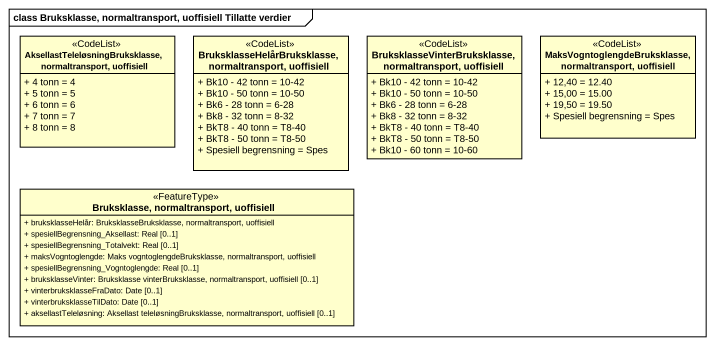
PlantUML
@startuml
mainframe class Bruksklasse, normaltransport, uoffisiell Tillatte verdier
hide circle
hide empty members
skinparam classAttributeIconSize 0
class "AksellastTeleløsningBruksklasse, normaltransport, uoffisiell" as AksellastTeleløsningBrukskla <<CodeList>> {
  + 4 tonn = 4
  + 5 tonn = 5
  + 6 tonn = 6
  + 7 tonn = 7
  + 8 tonn = 8
}
class "BruksklasseHelårBruksklasse, normaltransport, uoffisiell" as BruksklasseHelårBruksklasse <<CodeList>> {
  + Bk10 - 42 tonn = 10-42
  + Bk10 - 50 tonn = 10-50
  + Bk6 - 28 tonn = 6-28
  + Bk8 - 32 tonn = 8-32
  + BkT8 - 40 tonn = T8-40
  + BkT8 - 50 tonn = T8-50
  + Spesiell begrensning = Spes
}
class "BruksklasseVinterBruksklasse, normaltransport, uoffisiell" as BruksklasseVinterBruksklasse <<CodeList>> {
  + Bk10 - 42 tonn = 10-42
  + Bk10 - 50 tonn = 10-50
  + Bk6 - 28 tonn = 6-28
  + Bk8 - 32 tonn = 8-32
  + BkT8 - 40 tonn = T8-40
  + BkT8 - 50 tonn = T8-50
  + Bk10 - 60 tonn = 10-60
}
class "MaksVogntoglengdeBruksklasse, normaltransport, uoffisiell" as MaksVogntoglengdeBruksklasse <<CodeList>> {
  + 12,40 = 12.40
  + 15,00 = 15.00
  + 19,50 = 19.50
  + Spesiell begrensning = Spes
}
class "Bruksklasse, normaltransport, uoffisiell" as Bruksklasse_normaltransport <<FeatureType>> {
  + bruksklasseHelår: BruksklasseBruksklasse, normaltransport, uoffisiell
  + spesiellBegrensning_Aksellast: Real [0..1]
  + spesiellBegrensning_Totalvekt: Real [0..1]
  + maksVogntoglengde: Maks vogntoglengdeBruksklasse, normaltransport, uoffisiell
  + spesiellBegrensning_Vogntoglengde: Real [0..1]
  + bruksklasseVinter: Bruksklasse vinterBruksklasse, normaltransport, uoffisiell [0..1]
  + vinterbruksklasseFraDato: Date [0..1]
  + vinterbruksklasseTilDato: Date [0..1]
  + aksellastTeleløsning: Aksellast teleløsningBruksklasse, normaltransport, uoffisiell [0..1]
}
@enduml
